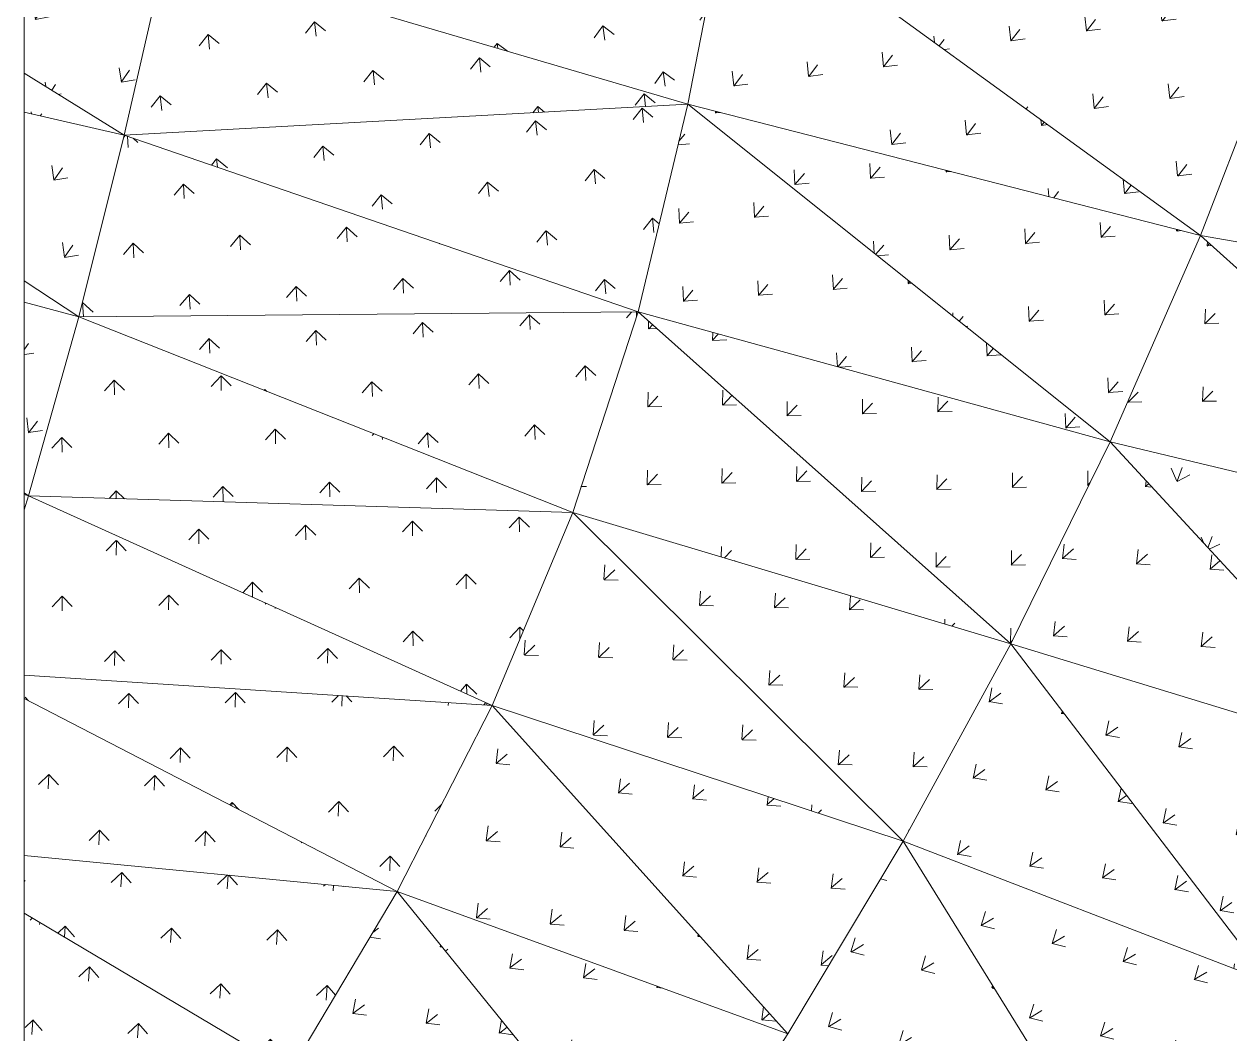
# Model space of a CAD drawing. Header units: millimetres. Extents: x -57519 to 497916, y -349472 to 446842.
# Drawn here: x 417705 to 421611, y -8173 to -4904 of the extents above; entities that cross this region are included whole.
import ezdxf

# ---------------------------------------------------------------- set-up
doc = ezdxf.new("R2010")
doc.units = ezdxf.units.MM
doc.layers.add('A-FLOR', color=192, linetype='Continuous', lineweight=5)
doc.layers.add('A-FLOR-PATT', color=8, linetype='Continuous', lineweight=5)

msp = doc.modelspace()

# ---------------------------------------------------------------- hatches: boundary and pattern name
at = {"layer": 'A-FLOR-PATT'}
h = msp.add_hatch(dxfattribs=at)
h.set_pattern_fill('FP_302', color=256, style=0, pattern_type=2)
h.set_pattern_definition([(278.018, (426149.22, 8144.43), (196.1127, -148.6233), [47.421, -310.248]), (234.573, (426149.22, 8144.43), (196.1136, -148.622), [47.297, -204.956]), (322.844, (426149.22, 8144.43), (146.2214, 205.55), [46.138, -199.93])])
h.paths.add_polyline_path([(419855.3, -5163.3), (419988.2, -4479.9), (418165.5, -4666.7), (418295.4, -4704.9)], flags=0)
h = msp.add_hatch(dxfattribs=at)
h.set_pattern_fill('FP_217', color=256, style=0, pattern_type=2)
h.set_pattern_definition([(52.549, (309467.27, -42201.67), (-26.17594, 251.72662), [47.227, -308.981]), (7.29, (309467.27, -42201.67), (-26.17664, 251.7272), [45.892, -198.866]), (95.937, (309467.27, -42201.67), (-242.7797, -31.0585), [47.453, -205.631])])
h.paths.add_polyline_path([(421516.2, -5587.9), (419988.2, -4479.9), (419855.3, -5163.3), (420123, -5231.7)], flags=0)
h = msp.add_hatch(dxfattribs=at)
h.set_pattern_fill('FP_223', color=256, style=0, pattern_type=2)
h.set_pattern_definition([(52.203, (308506.77, -44123.54), (-25.3748, 250.7942), [47.478, -310.622]), (7.486, (308506.77, -44123.54), (-25.37664, 250.7934), [46.303, -200.644]), (95.778, (308506.77, -44123.54), (-244.84187, -32.17374), [47.264, -204.81])])
h.paths.add_polyline_path([(421516.2, -5587.9), (421779.9, -4903.9), (419988.2, -4479.9), (420930.6, -5163.3)], flags=0)
h = msp.add_hatch(dxfattribs=at)
h.set_pattern_fill('FP_387', color=256, style=0, pattern_type=2)
h.set_pattern_definition([(55.781, (312398.76, -43001), (-38.94792, 249.25277), [47.311, -309.532]), (10.825, (312398.76, -43001), (-38.9472, 249.2527), [45.743, -198.22]), (98.881, (312398.76, -43001), (-239.62216, -45.81885), [47.302, -204.975])])
h.paths.add_polyline_path([(418029.6, -5263.4), (418165.5, -4666.7), (417705.4, -4582.5), (417708.6, -5064.2), (417868.2, -5163.3)], flags=0)
h = msp.add_hatch(dxfattribs=at)
h.set_pattern_fill('FP_294', color=256, style=0, pattern_type=2)
h.set_pattern_definition([(275.43, (427912.88, 5754.22), (189.1965, -157.5564), [47.437, -310.355]), (231.972, (427912.88, 5754.22), (189.1946, -157.559), [47.28, -204.879]), (320.213, (427912.88, 5754.22), (155.341, 198.6285), [46.164, -200.045])])
h.paths.add_polyline_path([(418029.6, -5263.4), (419855.3, -5163.3), (418165.5, -4666.7), (418046.4, -5189.4)], flags=0)
h = msp.add_hatch(dxfattribs=at)
h.set_pattern_fill('FP_170', color=256, style=0, pattern_type=2)
h.set_pattern_definition([(50.126, (311651.93, -42272.43), (-13.39275, 251.32786), [47.354, -309.813]), (5.369, (311651.93, -42272.43), (-13.3884, 251.3279), [45.645, -197.796]), (93.05, (311651.93, -42272.43), (-242.3732, -22.7813), [47.191, -204.494])])
h.paths.add_polyline_path([(423024.2, -5856.4), (421779.9, -4903.9), (421516.2, -5587.9), (422903.6, -5835)], flags=0)
h = msp.add_hatch(dxfattribs=at)
h.set_pattern_fill('FP_379', color=256, style=0, pattern_type=2)
h.set_pattern_definition([(55.521, (311554.27, -43896.18), (-38.29611, 248.5748), [47.457, -310.487]), (10.922, (311554.27, -43896.18), (-38.29673, 248.5745), [46.008, -199.366]), (98.758, (311554.27, -43896.18), (-240.92965, -46.48934), [47.158, -204.35])])
h.paths.add_polyline_path([(418029.6, -5263.4), (417705.4, -5062.2), (417708.6, -5190.1)], flags=0)
h = msp.add_hatch(dxfattribs=at)
h.set_pattern_fill('FP_388', color=256, style=0, pattern_type=2)
h.set_pattern_definition([(54.501, (310950.63, -41522.26), (-33.89542, 250.10106), [47.329, -309.648]), (9.537, (310950.63, -41522.26), (-33.8933, 250.1011), [45.856, -198.711]), (97.718, (310950.63, -41522.26), (-241.1868, -40.5229), [47.323, -205.065])])
h.paths.add_polyline_path([(417882.7, -5852), (418029.6, -5263.4), (417705.4, -5189.4), (417708.6, -5737.4), (417858.2, -5835.9)], flags=0)
h = msp.add_hatch(dxfattribs=at)
h.set_pattern_fill('FP_304', color=256, style=0, pattern_type=2)
h.set_pattern_definition([(275.381, (427915.14, 5705.3), (189.0498, -157.5385), [47.424, -310.273]), (231.936, (427915.14, 5705.3), (189.049, -157.5395), [47.292, -204.932]), (320.195, (427915.14, 5705.3), (155.5052, 198.5833), [46.141, -199.944])])
h.paths.add_polyline_path([(419694.5, -5835.9), (419855.3, -5163.3), (418029.6, -5263.4)], flags=0)
h = msp.add_hatch(dxfattribs=at)
h.set_pattern_fill('FP_216', color=256, style=0, pattern_type=2)
h.set_pattern_definition([(49.792, (310476.5, -38438.43), (-12.94554, 252.6695), [47.151, -308.486]), (4.464, (310476.5, -38438.43), (-12.94617, 252.66885), [45.613, -197.657]), (92.933, (310476.5, -38438.43), (-242.5329, -18.93376), [47.438, -205.563])])
h.paths.add_polyline_path([(421223.1, -6256.7), (419855.3, -5163.3), (419694.5, -5835.9), (421019.3, -6200.6)], flags=0)
h = msp.add_hatch(dxfattribs=at)
h.set_pattern_fill('FP_225', color=256, style=0, pattern_type=2)
h.set_pattern_definition([(49.389, (309234.43, -40557.53), (-12.04118, 251.5455), [47.449, -310.435]), (4.7, (309234.43, -40557.53), (-12.0428, 251.5461), [46.092, -199.73]), (92.741, (309234.43, -40557.53), (-244.99503, -20.143), [47.219, -204.615])])
h.paths.add_polyline_path([(421223.1, -6256.7), (421516.2, -5587.9), (419855.3, -5163.3), (420696.6, -5835.9)], flags=0)
h = msp.add_hatch(dxfattribs=at)
h.set_pattern_fill('FP_293', color=256, style=0, pattern_type=2)
h.set_pattern_definition([(272.995, (429384, 3490), (182.2336, -165.777), [47.46, -310.508]), (229.535, (429384, 3490), (182.236, -165.775), [47.246, -204.731]), (317.708, (429384, 3490), (163.5286, 191.7038), [46.192, -200.164])])
h.paths.add_polyline_path([(417882.7, -5852), (419694.5, -5835.9), (418029.6, -5263.4), (417894.7, -5804.1)], flags=0)
h = msp.add_hatch(dxfattribs=at)
h.set_pattern_fill('FP_161', color=256, style=0, pattern_type=2)
h.set_pattern_definition([(45.646, (312600.36, -36488.6), (7.41927, 251.69743), [47.258, -309.184]), (0.752, (312600.36, -36488.6), (7.41623, 251.698), [45.335, -196.452]), (88.312, (312600.36, -36488.6), (-241.76634, -3.1717), [47.214, -204.593])])
h.paths.add_polyline_path([(422621.9, -6589.2), (421516.2, -5587.9), (421223.1, -6256.7), (422389, -6533.9)], flags=0)
h = msp.add_hatch(dxfattribs=at)
h.set_pattern_fill('FP_167', color=256, style=0, pattern_type=2)
h.set_pattern_definition([(73.106, (319156.25, -72665.73), (-112.00094, 217.02043), [47.506, -310.805]), (30.207, (319156.25, -72665.73), (-111.9993, 217.022), [46.891, -203.196]), (117.297, (319156.25, -72665.73), (-216.12817, -125.8247), [45.791, -198.427])])
h.paths.add_polyline_path([(422621.9, -6589.2), (423024.2, -5856.4), (421516.2, -5587.9), (422542.6, -6517.4)], flags=0)
h = msp.add_hatch(dxfattribs=at)
h.set_pattern_fill('FP_386', color=256, style=0, pattern_type=2)
h.set_pattern_definition([(53.271, (309633.3, -40164.58), (-28.9955, 250.74605), [47.358, -309.84]), (8.334, (309633.3, -40164.58), (-28.9972, 250.74594), [45.975, -199.225]), (96.597, (309633.3, -40164.58), (-242.61116, -35.54175), [47.328, -205.089])])
h.paths.add_polyline_path([(417720.1, -6431.4), (417882.7, -5852), (417705.4, -5804.1), (417708.6, -6423.4)], flags=0)
h = msp.add_hatch(dxfattribs=at)
h.set_pattern_fill('FP_290', color=256, style=0, pattern_type=2)
h.set_pattern_definition([(270.948, (430674.47, 1610.57), (175.874, -172.0767), [47.46, -310.503]), (227.556, (430674.47, 1610.57), (175.8724, -172.078), [47.218, -204.613]), (315.625, (430674.47, 1610.57), (169.9528, 185.8357), [46.135, -199.918])])
h.paths.add_polyline_path([(419483.1, -6484.9), (417882.7, -5852), (417720.1, -6431.4), (418067.8, -6441.9)], flags=0)
h = msp.add_hatch(dxfattribs=at)
h.set_pattern_fill('FP_301', color=256, style=0, pattern_type=2)
h.set_pattern_definition([(272.649, (429866.14, 2993.43), (181.207, -165.6611), [47.375, -309.951]), (229.272, (429866.14, 2993.43), (181.208, -165.661), [47.328, -205.086]), (317.566, (429866.14, 2993.43), (164.6934, 191.282), [46.035, -199.485])])
h.paths.add_polyline_path([(419483.1, -6484.9), (419694.5, -5835.9), (417882.7, -5852), (419347.8, -6431.4)], flags=0)
h = msp.add_hatch(dxfattribs=at)
h.set_pattern_fill('FP_219', color=256, style=0, pattern_type=2)
h.set_pattern_definition([(46.638, (311594.9, -34752.27), (2.15283, 252.68394), [47.136, -308.385]), (1.371, (311594.9, -34752.27), (2.15286, 252.68385), [45.378, -196.64]), (89.512, (311594.9, -34752.27), (-241.9491, -5.7915), [47.38, -205.313])])
h.paths.add_polyline_path([(420901.6, -6910.4), (419694.5, -5835.9), (419483.1, -6484.9), (420610.7, -6823.1)], flags=0)
h = msp.add_hatch(dxfattribs=at)
h.set_pattern_fill('FP_222', color=256, style=0, pattern_type=2)
h.set_pattern_definition([(46.264, (310436.27, -36617.72), (2.94043, 251.5874), [47.404, -310.136]), (1.582, (310436.27, -36617.72), (2.9414, 251.5871), [45.813, -198.521]), (89.33, (310436.27, -36617.72), (-244.2406, -6.74545), [47.176, -204.429])])
h.paths.add_polyline_path([(420901.6, -6910.4), (421223.1, -6256.7), (419694.5, -5835.9), (420803.5, -6823.1)], flags=0)
h = msp.add_hatch(dxfattribs=at)
h.set_pattern_fill('FP_160', color=256, style=0, pattern_type=2)
h.set_pattern_definition([(40.981, (314056.9, -30487.65), (29.0439, 250.33972), [47.129, -308.34]), (355.884, (314056.9, -30487.65), (29.0443, 250.34), [44.986, -194.941]), (83.382, (314056.9, -30487.65), (-239.3088, 17.2219), [47.254, -204.766])])
h.paths.add_polyline_path([(422193.2, -7305.5), (421223.1, -6256.7), (420901.6, -6910.4), (421588.3, -7120.5)], flags=0)
h = msp.add_hatch(dxfattribs=at)
h.set_pattern_fill('FP_166', color=256, style=0, pattern_type=2)
h.set_pattern_definition([(69.396, (318198.44, -68612.19), (-96.5926, 223.57884), [47.524, -310.925]), (26.683, (318198.44, -68612.2), (-96.5908, 223.5797), [46.74, -202.541]), (113.366, (318198.44, -68612.2), (-222.732, -111.9437), [45.666, -197.886])])
h.paths.add_polyline_path([(422193.2, -7305.5), (422621.9, -6589.2), (421223.1, -6256.7), (422108.5, -7213.9)], flags=0)
h = msp.add_hatch(dxfattribs=at)
h.set_pattern_fill('FP_289', color=256, style=0, pattern_type=2)
h.set_pattern_definition([(269.193, (431895.04, 27.1), (169.9843, -176.8307), [47.435, -310.345]), (225.948, (431895.04, 27.1), (169.983, -176.831), [47.198, -204.523]), (313.869, (431895.04, 27.1), (175.024, 180.914), [45.99, -199.292])])
h.paths.add_polyline_path([(419221.4, -7109.7), (417720.1, -6431.4), (417705.4, -6476.9), (417708.6, -7011.7), (417720.1, -7012.4)], flags=0)
h = msp.add_hatch(dxfattribs=at)
h.set_pattern_fill('FP_300', color=256, style=0, pattern_type=2)
h.set_pattern_definition([(270.276, (431562.97, 559.95), (173.8939, -171.8603), [47.293, -309.415]), (227.032, (431562.97, 559.95), (173.8928, -171.861), [47.364, -205.246]), (315.337, (431562.97, 559.95), (172.1753, 184.844), [45.842, -198.647])])
h.paths.add_polyline_path([(419221.4, -7109.7), (419483.1, -6484.9), (417720.1, -6431.4), (419004.1, -7011.5)], flags=0)
h = msp.add_hatch(dxfattribs=at)
h.set_pattern_fill('FP_215', color=256, style=0, pattern_type=2)
h.set_pattern_definition([(43.412, (312673.44, -31161.82), (17.44654, 251.73212), [47.134, -308.375]), (358.237, (312673.44, -31161.82), (17.4459, 251.73243), [45.173, -195.748]), (86.036, (312673.44, -31161.82), (-240.80586, 7.40956), [47.313, -205.023])])
h.paths.add_polyline_path([(420553.2, -7549.1), (419483.1, -6484.9), (419221.4, -7109.7), (420310.4, -7469)], flags=0)
h = msp.add_hatch(dxfattribs=at)
h.set_pattern_fill('FP_221', color=256, style=0, pattern_type=2)
h.set_pattern_definition([(43.101, (311760.3, -32667.83), (18.06168, 250.79122), [47.348, -309.775]), (358.402, (311760.3, -32667.83), (18.05877, 250.79094), [45.522, -197.264]), (85.881, (311760.3, -32667.83), (-242.6914, 6.7726), [47.145, -204.295])])
h.paths.add_polyline_path([(420553.2, -7549.1), (420901.6, -6910.4), (419483.1, -6484.9), (420111.4, -7109.7)], flags=0)
h = msp.add_hatch(dxfattribs=at)
h.set_pattern_fill('FP_159', color=256, style=0, pattern_type=2)
h.set_pattern_definition([(36.183, (316068.88, -24363.23), (51.05298, 247.09972), [46.959, -307.226]), (350.808, (316068.88, -24363.23), (51.05116, 247.10003), [44.602, -193.275]), (78.326, (316068.88, -24363.23), (-234.8218, 38.0026), [47.31, -205.009])])
h.paths.add_polyline_path([(421739, -8005.6), (420901.6, -6910.4), (420553.2, -7549.1), (421588.3, -7947.6)], flags=0)
h = msp.add_hatch(dxfattribs=at)
h.set_pattern_fill('FP_162', color=256, style=0, pattern_type=2)
h.set_pattern_definition([(35.9, (315128.47, -25714.53), (51.58452, 246.2401), [47.173, -308.628]), (350.97, (315128.47, -25714.53), (51.5822, 246.2409), [44.925, -194.674]), (78.169, (315128.47, -25714.53), (-236.6298, 37.60504), [47.172, -204.413])])
h.paths.add_polyline_path([(421739, -8005.6), (422193.2, -7305.5), (420901.6, -6910.4), (421669.5, -7914.8)], flags=0)
h = msp.add_hatch(dxfattribs=at)
h.set_pattern_fill('FP_314', color=256, style=0, pattern_type=2)
h.set_pattern_definition([(268.194, (433062.57, -1619.89), (167.0605, -176.5017), [47.182, -308.688]), (225.147, (433062.57, -1619.89), (167.062, -176.5014), [47.394, -205.375]), (313.426, (433062.57, -1619.89), (178.2757, 179.1924), [45.568, -197.46])])
h.paths.add_polyline_path([(418914.4, -7712), (419221.4, -7109.7), (417705.4, -7011.5), (417708.6, -7089.2), (418687.9, -7595)], flags=0)
h = msp.add_hatch(dxfattribs=at)
h.set_pattern_fill('FP_288', color=256, style=0, pattern_type=2)
h.set_pattern_definition([(267.584, (433156.42, -1434.22), (164.2265, -180.4894), [47.385, -310.012]), (224.565, (433156.42, -1434.22), (164.226, -180.4895), [47.185, -204.469]), (312.299, (433156.42, -1434.22), (179.292, 176.59), [45.754, -198.268])])
h.paths.add_polyline_path([(418914.4, -7712), (417705.4, -7087.6), (417708.6, -7595.3), (418270.5, -7649.7)], flags=0)
h = msp.add_hatch(dxfattribs=at)
h.set_pattern_fill('FP_214', color=256, style=0, pattern_type=2)
h.set_pattern_definition([(40.298, (313635.83, -27764.7), (31.98023, 249.96317), [47.137, -308.389]), (355.215, (313635.83, -27764.7), (31.9796, 249.96255), [45.002, -195.01]), (82.71, (313635.83, -27764.7), (-239.1762, 20.01824), [47.25, -204.75])])
h.paths.add_polyline_path([(420179.5, -8173), (419221.4, -7109.7), (418914.4, -7712), (419864.5, -8058.2)], flags=0)
h = msp.add_hatch(dxfattribs=at)
h.set_pattern_fill('FP_235', color=256, style=0, pattern_type=2)
h.set_pattern_definition([(40.067, (313019.67, -28911.31), (32.40695, 249.2457), [47.291, -309.4]), (355.33, (313019.67, -28911.3), (32.4093, 249.2448), [45.256, -196.111]), (82.591, (313019.67, -28911.3), (-240.56617, 19.6534), [47.127, -204.216])])
h.paths.add_polyline_path([(420179.5, -8173), (420553.2, -7549.1), (419221.4, -7109.7), (419807.2, -7759.8)], flags=0)
h = msp.add_hatch(dxfattribs=at)
h.set_pattern_fill('FP_158', color=256, style=0, pattern_type=2)
h.set_pattern_definition([(31.32, (318636.51, -18254.3), (72.9039, 241.93277), [46.744, -305.818]), (345.588, (318636.51, -18254.3), (72.9036, 241.9332), [44.194, -191.505]), (73.231, (318636.51, -18254.3), (-228.2817, 58.662), [47.377, -205.301])])
h.paths.add_polyline_path([(421260.9, -8690.3), (420553.2, -7549.1), (420179.5, -8173), (420981.3, -8556.5)], flags=0)
h = msp.add_hatch(dxfattribs=at)
h.set_pattern_fill('FP_163', color=256, style=0, pattern_type=2)
h.set_pattern_definition([(31.035, (317532.45, -19556.95), (73.4613, 241.09146), [46.989, -307.423]), (345.773, (317532.45, -19556.95), (73.45996, 241.09257), [44.532, -192.97]), (73.054, (317532.45, -19556.95), (-230.21793, 58.3701), [47.257, -204.779])])
h.paths.add_polyline_path([(421260.9, -8690.3), (421739, -8005.6), (420553.2, -7549.1), (420940.1, -8173)], flags=0)
h = msp.add_hatch(dxfattribs=at)
h.set_pattern_fill('FP_299', color=256, style=0, pattern_type=2)
h.set_pattern_definition([(266.262, (434463.2, -3686.63), (160.388, -180.0504), [47.04, -307.76]), (223.474, (434463.2, -3686.63), (160.3877, -180.0504), [47.417, -205.473]), (311.695, (434463.2, -3686.63), (183.5174, 173.9963), [45.211, -195.916])])
h.paths.add_polyline_path([(418567.1, -8293.5), (418914.4, -7712), (417705.4, -7595), (417708.6, -7784.2), (418380.9, -8183.1)], flags=0)
h = msp.add_hatch(dxfattribs=at)
h.set_pattern_fill('FP_211', color=256, style=0, pattern_type=2)
h.set_pattern_definition([(37.402, (314407.66, -24631.43), (45.21323, 247.61116), [47.144, -308.438]), (352.407, (314407.66, -24631.43), (45.2126, 247.61095), [44.88, -194.478]), (79.652, (314407.66, -24631.43), (-237.25875, 31.6284), [47.195, -204.51])])
h.paths.add_polyline_path([(419782, -8782.4), (418914.4, -7712), (418567.1, -8293.5), (419329.6, -8600.3)], flags=0)
h = msp.add_hatch(dxfattribs=at)
h.set_pattern_fill('FP_220', color=256, style=0, pattern_type=2)
h.set_pattern_definition([(37.255, (314103.51, -25456.17), (45.46887, 247.1492), [47.239, -309.06]), (352.474, (314103.5, -25456.17), (45.47124, 247.1484), [45.037, -195.159]), (79.575, (314103.51, -25456.17), (-238.12605, 31.46084), [47.118, -204.179])])
h.paths.add_polyline_path([(419782, -8782.4), (420179.5, -8173), (418914.4, -7712), (419385.8, -8293.5)], flags=0)
h = msp.add_hatch(dxfattribs=at)
h.set_pattern_fill('FP_287', color=256, style=0, pattern_type=2)
h.set_pattern_definition([(265.984, (434524.97, -2957.66), (158.2498, -183.3913), [47.299, -309.455]), (223.27, (434524.97, -2957.66), (158.2514, -183.3893), [47.184, -204.464]), (310.791, (434524.97, -2957.66), (183.235, 172.486), [45.418, -196.812])])
h.paths.add_polyline_path([(418567.1, -8293.5), (417705.4, -7782.3), (417708.6, -8183.5)], flags=0)

# ---------------------------------------------------------------- linework, layer by layer
at = {"layer": 'A-FLOR'}
for p, q in [((417705.4, -3983.3), (417705.4, -8973.7)), ((419855.3, -5163.3), (419988.2, -4479.9)), ((421516.2, -5587.9), (419988.2, -4479.9)), ((418029.6, -5263.4), (418165.5, -4666.7)), ((419855.3, -5163.3), (418165.5, -4666.7)), ((421779.9, -4903.9), (421516.2, -5587.9)), ((418029.6, -5263.4), (417705.4, -5062.2)), ((417705.4, -5189.4), (418029.6, -5263.4)), ((418029.6, -5263.4), (419855.3, -5163.3)), ((419694.5, -5835.9), (419855.3, -5163.3)), ((421223.1, -6256.7), (419855.3, -5163.3)), ((419855.3, -5163.3), (421516.2, -5587.9)), ((418029.6, -5263.4), (417882.7, -5852)), ((419694.5, -5835.9), (418029.6, -5263.4)), ((421516.2, -5587.9), (421223.1, -6256.7)), ((422621.9, -6589.2), (421516.2, -5587.9)), ((423024.2, -5856.4), (421516.2, -5587.9)), ((417882.7, -5852), (417705.4, -5735.3)), ((417705.4, -5804.1), (417882.7, -5852)), ((417882.7, -5852), (417720.1, -6431.4)), ((417882.7, -5852), (419694.5, -5835.9)), ((419483.1, -6484.9), (417882.7, -5852)), ((419483.1, -6484.9), (419694.5, -5835.9)), ((419694.5, -5835.9), (421223.1, -6256.7)), ((420901.6, -6910.4), (419694.5, -5835.9)), ((421223.1, -6256.7), (420901.6, -6910.4)), ((422193.2, -7305.5), (421223.1, -6256.7)), ((421223.1, -6256.7), (422621.9, -6589.2)), ((417720.1, -6431.4), (417705.4, -6421.2)), ((417705.4, -6426.9), (417720.1, -6431.4)), ((417720.1, -6431.4), (417705.4, -6476.9)), ((419221.4, -7109.7), (417720.1, -6431.4)), ((417720.1, -6431.4), (419483.1, -6484.9)), ((419221.4, -7109.7), (419483.1, -6484.9)), ((420553.2, -7549.1), (419483.1, -6484.9)), ((419483.1, -6484.9), (420901.6, -6910.4)), ((420553.2, -7549.1), (420901.6, -6910.4)), ((421739, -8005.6), (420901.6, -6910.4)), ((420901.6, -6910.4), (422193.2, -7305.5)), ((417705.4, -7011.5), (419221.4, -7109.7)), ((418914.4, -7712), (417705.4, -7087.6)), ((418914.4, -7712), (419221.4, -7109.7)), ((419221.4, -7109.7), (420553.2, -7549.1)), ((420179.5, -8173), (419221.4, -7109.7)), ((420553.2, -7549.1), (420179.5, -8173)), ((421260.9, -8690.3), (420553.2, -7549.1)), ((420553.2, -7549.1), (421739, -8005.6)), ((417705.4, -7595), (418914.4, -7712)), ((418567.1, -8293.5), (418914.4, -7712)), ((419782, -8782.4), (418914.4, -7712)), ((418914.4, -7712), (420179.5, -8173)), ((418567.1, -8293.5), (417705.4, -7782.3)), ((420179.5, -8173), (419782, -8782.4))]:
    msp.add_line(p, q, dxfattribs=at)

doc.saveas('drawing.dxf')
